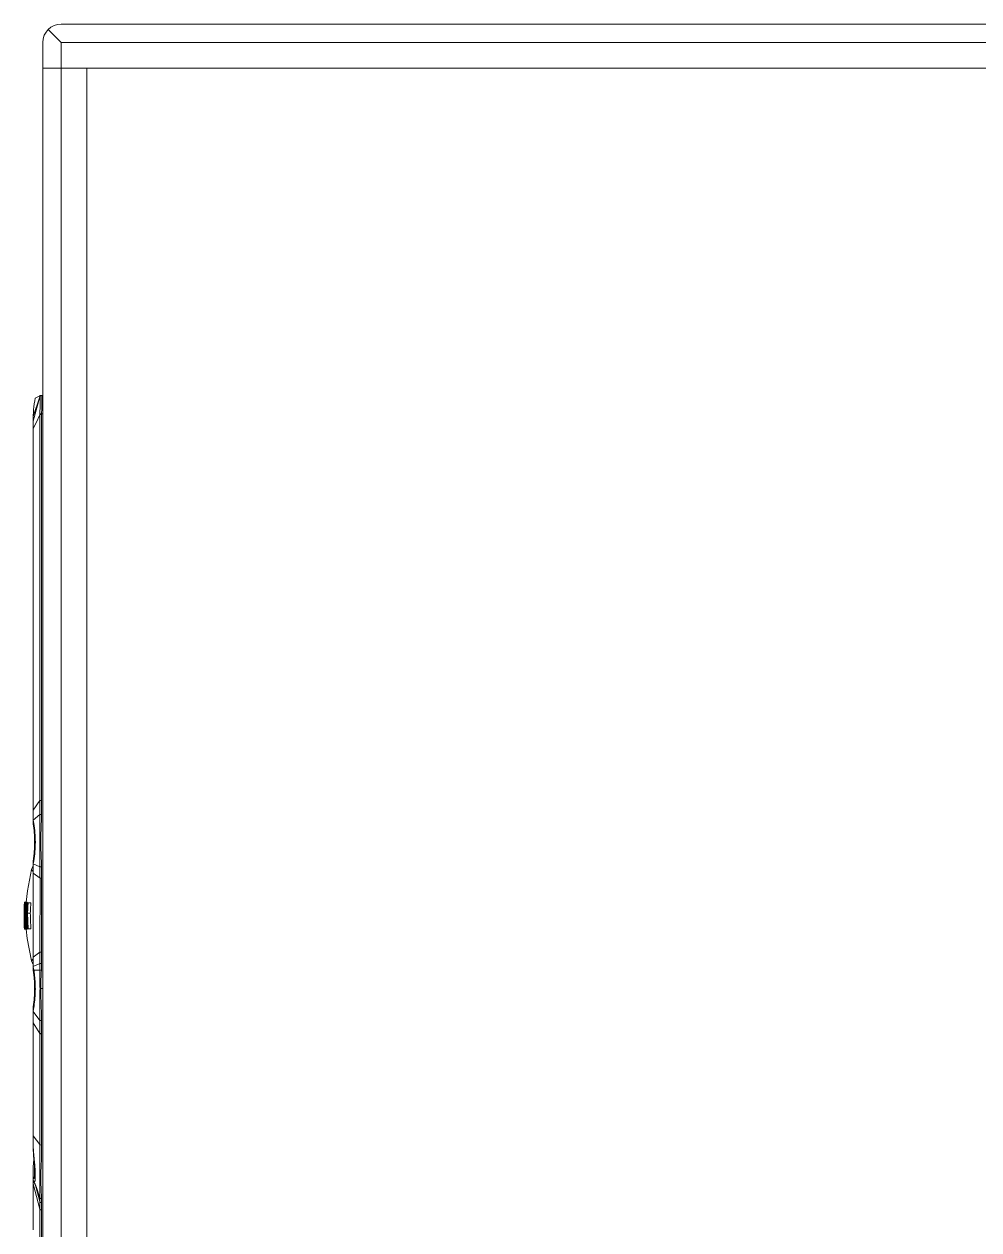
# Model space of a CAD drawing. Header units: millimetres. Extents: x 0 to 4009, y 0 to 2835.
# Drawn here: x 2607.1 to 2868, y 1337.6 to 1667.1 of the extents above; entities that cross this region are included whole.
import ezdxf

# ---------------------------------------------------------------- set-up
doc = ezdxf.new("R2010")
doc.units = ezdxf.units.MM
doc.layers.get('0').update_dxf_attribs({"lineweight": 13})

msp = doc.modelspace()

# ---------------------------------------------------------------- linework, layer by layer
for p, q in [((2617.27, 1662.12), (2613.74, 1665.65)), ((3119.27, 1667.12), (2617.27, 1667.12)), ((2612.27, 1662.12), (2612.27, 1655.12)), ((2617.27, 1655.12), (2617.27, 1662.12)), ((2617.27, 1662.12), (3119.27, 1662.12)), ((2612.27, 1655.12), (2612.27, 1109.12)), ((2612.27, 1655.12), (3124.27, 1655.12)), ((2617.27, 1109.12), (2617.27, 1655.12)), ((2624.27, 1109.12), (2624.27, 1655.12)), ((2611.47, 1565.28), (2609.57, 1558.61)), ((2609.6, 1559.92), (2611.46, 1565.3)), ((2611.47, 1565.57), (2610.2, 1564.92)), ((2611.47, 1565.28), (2610.82, 1563.01)), ((2611.47, 1565.28), (2610.91, 1563.32)), ((2611.43, 1565.38), (2611.46, 1565.3)), ((2611.46, 1565.3), (2611.47, 1565.28)), ((2611.57, 1565.61), (2611.47, 1565.57)), ((2611.56, 1565.6), (2611.47, 1565.57)), ((2611.47, 1565.57), (2611.47, 1565.57)), ((2611.63, 1565.62), (2611.56, 1565.6)), ((2611.64, 1565.62), (2611.57, 1565.61)), ((2611.66, 1565.62), (2611.63, 1565.62)), ((2611.67, 1565.62), (2611.64, 1565.62)), ((2611.68, 1565.62), (2611.66, 1565.62)), ((2611.92, 1565.64), (2611.67, 1565.62)), ((2611.69, 1565.63), (2611.68, 1565.62)), ((2611.69, 1565.63), (2611.68, 1565.62)), ((2611.69, 1565.63), (2611.69, 1565.63)), ((2611.69, 1565.63), (2611.69, 1565.63)), ((2611.71, 1565.63), (2611.71, 1565.63)), ((2611.75, 1565.63), (2611.71, 1565.63)), ((2611.76, 1565.63), (2611.76, 1565.63)), ((2611.87, 1565.63), (2611.87, 1565.63)), ((2611.9, 1565.64), (2611.89, 1565.64)), ((2611.89, 1565.64), (2611.9, 1565.64)), ((2611.92, 1565.64), (2611.91, 1565.64)), ((2611.93, 1565.64), (2612.27, 1565.66)), ((2609.57, 1557.35), (2609.57, 1558.61)), ((2611.47, 1560.32), (2610.4, 1558.19)), ((2611.47, 1560.62), (2611.93, 1560.62)), ((2611.47, 1560.62), (2611.47, 1560.42)), ((2611.47, 1560.42), (2611.93, 1560.42)), ((2611.47, 1511.59), (2611.47, 1560.32)), ((2612.27, 1560.62), (2611.93, 1560.62)), ((2611.93, 1560.42), (2611.93, 1454.92)), ((2609.57, 1557.35), (2609.57, 1556.53)), ((2609.57, 1556.62), (2609.57, 1557.35)), ((2609.89, 1557.19), (2609.57, 1556.55)), ((2609.57, 1451.63), (2609.57, 1556.55)), ((2610.4, 1558.19), (2609.89, 1557.19)), ((2611.47, 1454.93), (2611.47, 1511.59)), ((2611.47, 1454.93), (2609.57, 1452.35)), ((2611.47, 1454.92), (2611.93, 1454.92)), ((2609.64, 1449.57), (2611.45, 1451.14)), ((2611.45, 1451.14), (2611.89, 1451.13)), ((2609.57, 1448.92), (2609.57, 1449.57)), ((2609.8, 1448.66), (2609.64, 1449.57)), ((2609.57, 1438.32), (2609.6, 1438.5)), ((2609.57, 1437.64), (2609.57, 1438.32)), ((2609.63, 1437.64), (2609.78, 1438.47)), ((2609.63, 1437.64), (2611.45, 1436.8)), ((2611.45, 1436.8), (2611.89, 1436.81)), ((2609.17, 1436.08), (2609.42, 1435.73)), ((2609.42, 1435.73), (2609.57, 1435.57)), ((2609.57, 1436.22), (2609.57, 1435.76)), ((2609.57, 1435.76), (2609.57, 1435.52)), ((2609.57, 1435.52), (2609.57, 1435.12)), ((2609.57, 1435.12), (2609.57, 1412.13)), ((2609.57, 1435.12), (2611.48, 1433.69)), ((2611.47, 1413.55), (2611.48, 1433.69)), ((2611.48, 1433.69), (2611.93, 1433.69)), ((2611.93, 1433.69), (2611.93, 1413.55)), ((2607.2, 1426.77), (2607.22, 1427.09)), ((2607.22, 1427.09), (2607.22, 1427.14)), ((2607.96, 1427.14), (2607.22, 1427.14)), ((2607.29, 1426.97), (2607.27, 1426.97)), ((2607.42, 1427.11), (2607.42, 1427.14)), ((2607.42, 1426.82), (2607.42, 1427.11)), ((2607.53, 1426.97), (2607.59, 1426.97)), ((2607.63, 1426.97), (2607.68, 1426.97)), ((2607.72, 1426.97), (2607.8, 1426.97)), ((2607.84, 1426.97), (2608.02, 1426.97)), ((2608.07, 1426.97), (2609, 1426.97)), ((2607.14, 1424.16), (2607.14, 1424.2)), ((2607.14, 1424.16), (2607.14, 1424.2)), ((2607.15, 1425.75), (2607.16, 1425.85)), ((2607.19, 1424.16), (2607.19, 1424.27)), ((2607.21, 1426.1), (2607.22, 1426.14)), ((2607.22, 1425.84), (2607.21, 1425.67)), ((2607.22, 1425.8), (2607.21, 1425.67)), ((2607.22, 1425.84), (2607.22, 1425.8)), ((2607.23, 1423.46), (2607.23, 1423.69)), ((2607.27, 1424.66), (2607.27, 1424.61)), ((2607.3, 1425.7), (2607.3, 1425.67)), ((2607.38, 1424.6), (2607.38, 1424.68)), ((2607.41, 1424.6), (2607.38, 1424.6)), ((2607.39, 1425.54), (2607.4, 1425.84)), ((2607.4, 1425.93), (2607.42, 1426.57)), ((2607.4, 1425.84), (2607.4, 1425.93)), ((2607.41, 1424.35), (2607.41, 1424.27)), ((2607.41, 1424.35), (2607.41, 1424.27)), ((2607.51, 1424.27), (2607.44, 1424.27)), ((2607.46, 1426.18), (2607.46, 1426.13)), ((2607.49, 1426.07), (2607.49, 1426.18)), ((2607.49, 1426.07), (2607.49, 1426.18)), ((2607.55, 1426.18), (2607.55, 1426.07)), ((2607.56, 1426.18), (2607.55, 1426.07)), ((2607.63, 1423.86), (2607.63, 1423.46)), ((2607.64, 1426.17), (2607.66, 1426.44)), ((2607.65, 1423.86), (2607.64, 1424.68)), ((2607.65, 1423.46), (2607.65, 1423.86)), ((2607.68, 1424.63), (2607.68, 1424.68)), ((2607.68, 1424.63), (2607.69, 1424.68)), ((2607.7, 1423.46), (2607.71, 1423.04)), ((2607.72, 1423.04), (2607.72, 1423.46)), ((2608.08, 1424.19), (2608.83, 1424.19)), ((2608.08, 1424.19), (2608.09, 1423.95)), ((2607.15, 1421.15), (2607.15, 1421.22)), ((2607.16, 1421.06), (2607.15, 1421.15)), ((2607.19, 1421.05), (2607.18, 1421.23)), ((2607.19, 1421.1), (2607.18, 1421.23)), ((2607.19, 1421.05), (2607.19, 1421.1)), ((2607.21, 1421.23), (2607.22, 1421.06)), ((2607.21, 1421.23), (2607.22, 1421.1)), ((2607.22, 1421.1), (2607.22, 1421.06)), ((2607.37, 1422.64), (2607.41, 1422.64)), ((2607.42, 1420.4), (2607.39, 1421.55)), ((2607.44, 1422.97), (2607.5, 1422.97)), ((2607.55, 1422.21), (2607.55, 1422.26)), ((2607.55, 1422.21), (2607.55, 1422.26)), ((2607.6, 1422.3), (2607.6, 1422.21)), ((2607.6, 1422.3), (2607.6, 1422.21)), ((2607.64, 1422.21), (2607.64, 1422.28)), ((2607.64, 1422.21), (2607.64, 1422.28)), ((2607.68, 1422.28), (2607.69, 1422.21)), ((2607.68, 1422.28), (2607.68, 1422.21)), ((2608.01, 1422.2), (2608.07, 1422.2)), ((2607.21, 1419.93), (2607.2, 1420.14)), ((2607.22, 1419.76), (2607.21, 1419.93)), ((2607.22, 1419.76), (2607.22, 1419.81)), ((2607.22, 1419.76), (2607.98, 1419.76)), ((2607.41, 1419.79), (2607.42, 1419.76)), ((2607.53, 1419.93), (2607.59, 1419.93)), ((2607.63, 1419.93), (2607.68, 1419.93)), ((2607.72, 1419.93), (2607.8, 1419.93)), ((2607.84, 1419.93), (2608.02, 1419.93)), ((2607.98, 1419.77), (2607.98, 1419.76)), ((2608.07, 1419.93), (2609.02, 1419.93)), ((2609.57, 1411.66), (2609.17, 1411.15)), ((2611.47, 1413.55), (2609.57, 1412.13)), ((2609.57, 1412.13), (2609.57, 1411.67)), ((2609.63, 1409.6), (2611.45, 1410.44)), ((2611.45, 1410.44), (2611.89, 1410.43)), ((2611.47, 1413.55), (2611.93, 1413.55)), ((2609.57, 1408.92), (2609.57, 1409.6)), ((2609.74, 1408.99), (2609.63, 1409.6)), ((2609.81, 1408.59), (2611.44, 1408.62)), ((2610.02, 1403.62), (2610.2, 1403.62)), ((2611.48, 1403.62), (2611.68, 1403.62)), ((2611.68, 1403.62), (2612.27, 1403.62)), ((2609.57, 1398.32), (2609.57, 1362.73)), ((2609.59, 1397.32), (2611.46, 1394.83)), ((2609.57, 1394.2), (2611.47, 1391.29)), ((2611.47, 1360.98), (2611.47, 1391.29)), ((2611.93, 1391.23), (2611.93, 1360.75)), ((2609.57, 1363.35), (2611.47, 1360.98)), ((2609.57, 1362.73), (2609.57, 1361.68)), ((2609.57, 1337.62), (2609.57, 1352.11)), ((2609.58, 1352.11), (2609.57, 1352.08)), ((2609.57, 1352.08), (2609.57, 1351.76)), ((2609.58, 1352.1), (2609.58, 1352.11)), ((2609.61, 1351.68), (2609.58, 1352.1)), ((2609.57, 1350.52), (2609.57, 1350.18)), ((2609.57, 1350.18), (2611.47, 1343.28)), ((2610.12, 1350.12), (2611.47, 1345.34)), ((2610.27, 1349.76), (2610.3, 1349.69)), ((2610.3, 1349.69), (2610.33, 1349.61)), ((2610.33, 1349.61), (2610.36, 1349.55)), ((2610.36, 1349.55), (2610.38, 1349.48)), ((2610.38, 1349.48), (2610.4, 1349.43)), ((2610.39, 1349.44), (2611.46, 1346.39)), ((2611.47, 1343.28), (2611.47, 1345.34)), ((2611.93, 1345.03), (2611.93, 1330.6)), ((2611.47, 1330.96), (2611.47, 1343.28))]:
    msp.add_line(p, q)
for points in [[(2609.57, 1436.89), (2609.45, 1436.76), (2609.17, 1436.08)], [(2609.17, 1436.08), (2608.03, 1430.26), (2607.73, 1427.16)], [(2609.17, 1436.08), (2609.2, 1436.02), (2609.48, 1435.68)], [(2607.74, 1419.79), (2608, 1417.22), (2609.17, 1411.15)], [(2609.57, 1411.67), (2609.2, 1411.21), (2609.17, 1411.15)], [(2609.17, 1411.15), (2609.45, 1410.47), (2609.57, 1410.35)], [(2609.81, 1350.73), (2609.82, 1350.71), (2609.85, 1350.67), (2609.87, 1350.63), (2609.89, 1350.59), (2609.91, 1350.55), (2609.93, 1350.51), (2609.95, 1350.47), (2609.97, 1350.44), (2609.99, 1350.4), (2610.01, 1350.36), (2610.03, 1350.32), (2610.05, 1350.28), (2610.07, 1350.24), (2610.09, 1350.2), (2610.11, 1350.16), (2610.13, 1350.12), (2610.14, 1350.08), (2610.16, 1350.04), (2610.18, 1350), (2610.2, 1349.96), (2610.21, 1349.92), (2610.23, 1349.88), (2610.24, 1349.84), (2610.26, 1349.8), (2610.27, 1349.76)]]:
    msp.add_lwpolyline(points)
for centre, radius, start, end in [((2617.27, 1662.12), 5, 90, 180), ((2611.95, 1565.14), 0.5, 92.7612, 164.1216), ((2611.94, 1565.12), 0.518, 111.8702, 116.1018), ((2641.2, 1558.62), 31.63, 168.5103, 180.036), ((2639.03, 1559.27), 27.59, 177.598, 177.8273), ((2555.9, 1560.56), 56.03, 359.8553, 0.0566), ((2682.36, 1422.91), 75.26, 177.0608, 177.2649), ((2672.86, 1423.09), 65.75, 176.6166, 176.9949), ((2672.91, 1423.2), 65.75, 176.7115, 177.4366), ((2662.55, 1423.73), 55.38, 176.6459, 177.095), ((2661.76, 1423.87), 54.52, 176.7408, 177.197), ((2570.88, 1427.4), 36.55, 358.7107, 359.0901), ((2684.03, 1423.06), 76.64, 177.0757, 177.2858), ((2682.94, 1423.1), 75.51, 177.0639, 177.6654), ((2670.93, 1423.76), 63.42, 177.0967, 177.8157), ((2670.57, 1423.76), 63.03, 177.0829, 177.8078), ((2680.64, 1424.81), 72.95, 178.2987, 178.8137), ((2674.35, 1423.91), 66.62, 177.3643, 177.9268), ((2674.63, 1423.89), 66.86, 177.3594, 177.9212), ((2695.04, 1423.31), 87.22, 177.5914, 178.0244), ((2688.83, 1423.57), 80.95, 177.5929, 178.0604), ((2698.34, 1420.48), 90.41, 175.8814, 177.7345), ((2667.15, 1423.45), 60.01, 178.8952, 179.2875), ((2667.16, 1423.45), 60.02, 179.3217, 179.9918), ((2667.13, 1423.45), 59.99, 179.9917, 180.4719), ((2667.3, 1423.45), 60.16, 178.5842, 178.8952), ((2672.97, 1423.34), 65.86, 177.5466, 177.8178), ((2667.31, 1423.44), 60.19, 177.4674, 177.8806), ((2666.86, 1423.46), 59.72, 177.8777, 178.5853), ((2675.28, 1423.24), 68.17, 177.2634, 177.5465), ((2667.84, 1423.45), 60.67, 179.3285, 179.9915), ((2667.78, 1423.45), 60.61, 179.9923, 180.4609), ((2661.98, 1423.68), 54.86, 177.0132, 177.4665), ((2669.1, 1423.46), 61.91, 178.8894, 179.2504), ((2667.51, 1423.43), 60.36, 177.4631, 177.8751), ((2663.39, 1423.57), 56.2, 178.3721, 178.8856), ((2672.95, 1423.28), 65.77, 177.9182, 178.357), ((2672.24, 1423.22), 65.09, 177.0784, 177.4283), ((2667.37, 1423.46), 60.2, 177.4437, 177.7259), ((2668.29, 1423.44), 61.06, 179.3267, 179.5462), ((2644.71, 1423.63), 37.48, 179.5475, 179.9049), ((2731.5, 1423.45), 124.27, 179.9946, 180.1491), ((2659.81, 1423.45), 52.55, 179.3712, 180.0995), ((2658.27, 1423.47), 51.02, 178.7214, 179.2205), ((2659.18, 1423.45), 51.92, 179.2184, 179.3705), ((2669.58, 1423.42), 62.35, 177.5309, 177.9298), ((2655.82, 1423.53), 48.56, 178.0057, 178.6657), ((2652.34, 1423.65), 45.08, 177.429, 178.0094), ((2653.33, 1423.5), 46.05, 178.3308, 179.3838), ((2657.39, 1423.45), 50.11, 179.3775, 180.6009), ((2676.81, 1423.1), 69.59, 177.171, 177.5283), ((2641.38, 1424.19), 34.11, 176.1764, 177.4558), ((2627.64, 1425.11), 20.34, 175.4143, 176.1917), ((2728.29, 1422.74), 120.93, 178.675, 179.0805), ((2672.74, 1423.44), 65.34, 179.2754, 179.9872), ((2672.39, 1423.45), 64.99, 179.9935, 180.4279), ((2678.89, 1423.29), 71.49, 177.7203, 178.9439), ((2675.39, 1423.42), 67.99, 179.0028, 179.2175), ((2677.71, 1423.44), 70.27, 178.9871, 179.322), ((2673.44, 1423.52), 66.01, 177.7877, 178.9959), ((2666.62, 1423.79), 59.21, 177.4605, 177.6831), ((2692.86, 1422.66), 85.47, 177.2972, 177.4855), ((2680.93, 1423.34), 73.43, 177.8665, 178.9534), ((2673.39, 1423.49), 65.89, 178.9633, 179.3195), ((2681.51, 1423.45), 73.97, 179.0711, 179.994), ((2681.42, 1423.45), 73.88, 179.9936, 180.9219), ((2677.62, 1423.52), 70.08, 178.1208, 179.0786), ((2673.37, 1423.65), 65.83, 177.805, 178.1136), ((2678.83, 1423.44), 71.24, 179.2567, 179.9848), ((2677.67, 1423.45), 70.08, 179.9943, 180.9416), ((2686.79, 1423.26), 79.2, 177.8894, 179.1992), ((2683.47, 1423.45), 75.83, 179.9915, 180.8807), ((2680.68, 1424.68), 73.04, 180.9592, 181.8828), ((2681.66, 1424.77), 73.98, 179.2056, 180.0764), ((2684.47, 1424.8), 76.79, 180.1252, 180.9993), ((2682.35, 1424.77), 74.67, 178.8133, 179.2091), ((2684.57, 1423.45), 76.85, 179.1185, 179.992), ((2689.22, 1423.37), 81.5, 178.2918, 179.1155), ((2686.09, 1423.48), 78.36, 177.9238, 178.3023), ((2691.72, 1423.45), 83.95, 179.1828, 179.9951), ((2691.59, 1423.45), 83.83, 179.9947, 180.2434), ((2685.63, 1423.55), 77.87, 178.3302, 179.1923), ((2678.68, 1423.74), 70.91, 177.9199, 178.322), ((2689.61, 1423.45), 81.78, 179.1779, 179.5784), ((2689.61, 1423.45), 81.79, 179.5784, 180.2487), ((2691.81, 1423.41), 83.98, 178.02, 179.1727), ((2693.6, 1423.45), 85.72, 179.2157, 179.5978), ((2693.6, 1423.45), 85.72, 179.5978, 180.2373), ((2691.55, 1423.48), 83.67, 178.0643, 179.2203), ((2690.61, 1423.45), 82.67, 179.3422, 179.9941), ((2690.36, 1423.45), 82.41, 179.9965, 180.2478), ((2675.12, 1425.17), 67.04, 181.4665, 181.7731), ((2667.12, 1423.45), 59.98, 180.4719, 180.7753), ((2667.11, 1423.45), 59.97, 180.7753, 181.1167), ((2667.21, 1423.45), 60.07, 181.117, 182.1226), ((2674.72, 1423.63), 67.61, 182.1791, 182.7333), ((2670.63, 1423.45), 63.44, 180.45, 180.9699), ((2666.88, 1423.44), 59.74, 182.2859, 183.3678), ((2684.65, 1424.11), 77.55, 182.7351, 182.9345), ((2667.81, 1423.44), 60.63, 181.0051, 182.0933), ((2671.37, 1423.62), 64.2, 182.2883, 183.2963), ((2637.78, 1423.19), 30.55, 180.1339, 180.4467), ((2659.73, 1423.45), 52.47, 180.0986, 180.5352), ((2658.88, 1423.44), 51.62, 180.5349, 180.8226), ((2657.85, 1423.42), 50.59, 180.8225, 181.5096), ((2655.29, 1423.36), 48.04, 181.5134, 182.1503), ((2667.82, 1423.42), 60.59, 182.0756, 182.4865), ((2654.61, 1423.42), 47.33, 180.5963, 181.1483), ((2652.27, 1423.25), 45.01, 182.1543, 182.5758), ((2682.05, 1424.04), 74.83, 182.4834, 182.8161), ((2660.21, 1422.93), 52.96, 182.7833, 183.2536), ((2715.52, 1423.81), 108.16, 180.6216, 181.201), ((2672.3, 1423.45), 64.9, 180.428, 180.7145), ((2672.23, 1423.45), 64.82, 180.7145, 181.0152), ((2678.77, 1423.61), 71.37, 181.0477, 182.9539), ((2564.11, 1419.33), 43.32, 1.0615, 1.4037), ((2678.68, 1423.46), 71.25, 180.3967, 181.0038), ((2674.13, 1423.38), 66.69, 181.0083, 181.2301), ((2676.1, 1423.48), 68.67, 181.272, 182.9627), ((2675.77, 1423.45), 68.26, 180.4045, 181.0374), ((2678.13, 1423.49), 70.63, 181.0351, 181.2452), ((2676.74, 1423.42), 69.24, 181.2161, 182.8928), ((2674.3, 1423.3), 66.76, 180.9315, 182.8918), ((2687.85, 1423.68), 80.26, 181.0507, 182.6819), ((2684.32, 1423.52), 76.69, 180.9805, 182.6884), ((2683.57, 1424.78), 75.92, 181.9349, 183.6614), ((2683.33, 1423.34), 75.57, 180.1836, 182.5846), ((2691.88, 1423.48), 84.05, 180.2638, 182.4239), ((2691.49, 1423.42), 83.61, 180.2237, 182.3951), ((2700.81, 1425.66), 92.8, 181.5814, 183.5391), ((3171.66, 1404.1), 560.24, 179.3516, 179.538), ((2577.11, 1403.4), 33.11, 9.0138, 9.7157), ((2616.19, 1544.99), 136.45, 268.003, 268.1751), ((2617.27, 1352.33), 7.69, 184.8471, 185.3052), ((2592.6, 1353.2), 17.42, 0.074, 0.5173), ((2463.72, 1343.99), 147.76, 0.5222, 0.9312)]:
    msp.add_arc(centre, radius, start, end)
for points, knots in [([(2611.47, 1565.57), (2611.48, 1565.57), (2611.47, 1565.56), (2611.46, 1565.55), (2611.45, 1565.53), (2611.44, 1565.5), (2611.43, 1565.47), (2611.43, 1565.43), (2611.43, 1565.4), (2611.43, 1565.38)], [0, 0, 0, 0, 0.026223, 0.1054, 0.224323, 0.372392, 0.537172, 0.703596, 1, 1, 1, 1]), ([(2611.46, 1565.3), (2611.46, 1565.31), (2611.49, 1565.38), (2611.53, 1565.43), (2611.56, 1565.47)], [0, 0, 0, 0, 0.242076, 1, 1, 1, 1]), ([(2611.47, 1565.27), (2611.5, 1565.37), (2611.62, 1565.55), (2611.82, 1565.63), (2611.93, 1565.64)], [0, 0, 0, 0, 0.498171, 1, 1, 1, 1]), ([(2611.47, 1565.27), (2611.47, 1565.27), (2611.47, 1565.27), (2611.47, 1565.27), (2611.47, 1565.27)], [0, 0, 0, 0, 0.316758, 1, 1, 1, 1]), ([(2611.47, 1565.27), (2611.47, 1565.27), (2611.47, 1565.26), (2611.48, 1565.24), (2611.48, 1565.21), (2611.48, 1565.15), (2611.48, 1565.04), (2611.48, 1564.89), (2611.48, 1564.69), (2611.48, 1564.46), (2611.48, 1564.19), (2611.48, 1563.76), (2611.48, 1563.16), (2611.48, 1562.37), (2611.48, 1561.52), (2611.47, 1560.93), (2611.47, 1560.62)], [0, 0, 0, 0, 0.001909, 0.006147, 0.012709, 0.021577, 0.046151, 0.079705, 0.122015, 0.172626, 0.231026, 0.2967, 0.447496, 0.619268, 0.805764, 1, 1, 1, 1]), ([(2611.72, 1565.59), (2611.73, 1565.59), (2611.79, 1565.62), (2611.86, 1565.63), (2611.91, 1565.64)], [0, 0, 0, 0, 0.256496, 1, 1, 1, 1]), ([(2611.93, 1565.64), (2611.93, 1565.64), (2611.93, 1565.63), (2611.93, 1565.61), (2611.93, 1565.58), (2611.94, 1565.54), (2611.94, 1565.48), (2611.94, 1565.39), (2611.94, 1565.24), (2611.94, 1565.03), (2611.94, 1564.78), (2611.95, 1564.49), (2611.95, 1564.16), (2611.95, 1563.79), (2611.94, 1563.25), (2611.94, 1562.52), (2611.94, 1561.59), (2611.93, 1560.95), (2611.93, 1560.62)], [0, 0, 0, 0, 0.001285, 0.004908, 0.010911, 0.019285, 0.030018, 0.043092, 0.076124, 0.118048, 0.1685, 0.226971, 0.292875, 0.365604, 0.444427, 0.61728, 0.804969, 1, 1, 1, 1]), ([(2611.47, 1454.92), (2611.47, 1454.29), (2611.47, 1453.03), (2611.46, 1451.77), (2611.45, 1451.14)], [0, 0, 0, 0, 0.500089, 1, 1, 1, 1]), ([(2611.93, 1454.92), (2611.93, 1454.61), (2611.92, 1453.98), (2611.92, 1453.19), (2611.92, 1452.55), (2611.91, 1451.92), (2611.9, 1451.45), (2611.89, 1451.13)], [0, 0, 0, 0, 0.249999, 0.500005, 0.625003, 0.749994, 1, 1, 1, 1]), ([(2609.64, 1449.57), (2609.63, 1449.61), (2609.62, 1449.69), (2609.59, 1449.82), (2609.58, 1449.99), (2609.58, 1450.23), (2609.57, 1450.53), (2609.57, 1451), (2609.57, 1451.38), (2609.57, 1451.63)], [0, 0, 0, 0, 0.0566, 0.111552, 0.193499, 0.31121, 0.45731, 0.62537, 1, 1, 1, 1]), ([(2611.45, 1436.8), (2611.44, 1437.4), (2611.41, 1438.59), (2611.43, 1440.38), (2611.47, 1442.18), (2611.48, 1443.97), (2611.46, 1445.76), (2611.42, 1447.56), (2611.41, 1449.35), (2611.43, 1450.54), (2611.45, 1451.14)], [0, 0, 0, 0, 0.125065, 0.249922, 0.374897, 0.499999, 0.625084, 0.750036, 0.874919, 1, 1, 1, 1]), ([(2611.89, 1436.81), (2611.88, 1437.41), (2611.85, 1438.6), (2611.78, 1440.39), (2611.69, 1442.18), (2611.66, 1443.97), (2611.72, 1445.76), (2611.82, 1448.15), (2611.87, 1449.94), (2611.89, 1451.13)], [0, 0, 0, 0, 0.125148, 0.250223, 0.375123, 0.499947, 0.62481, 0.74978, 1, 1, 1, 1]), ([(2609.6, 1438.5), (2609.64, 1438.77), (2609.75, 1439.49), (2609.9, 1440.8), (2609.99, 1442.15), (2610.02, 1443.36), (2610.02, 1444.3), (2609.98, 1445.22), (2609.92, 1446.09), (2609.86, 1446.77), (2609.81, 1447.26), (2609.77, 1447.59), (2609.73, 1447.89), (2609.69, 1448.15), (2609.66, 1448.38), (2609.63, 1448.54), (2609.61, 1448.65), (2609.6, 1448.72), (2609.59, 1448.78), (2609.59, 1448.83), (2609.58, 1448.87), (2609.58, 1448.89), (2609.57, 1448.91), (2609.57, 1448.91), (2609.57, 1448.92), (2609.57, 1448.92), (2609.57, 1448.92)], [0, 0, 0, 0, 0.078428, 0.209412, 0.376002, 0.466321, 0.557472, 0.646406, 0.730302, 0.806674, 0.841239, 0.872959, 0.901596, 0.926949, 0.948818, 0.967015, 0.97468, 0.981358, 0.98703, 0.991683, 0.995313, 0.997913, 0.998825, 0.999477, 0.999869, 1, 1, 1, 1]), ([(2609.78, 1438.47), (2610.05, 1440.14), (2610.35, 1443.55), (2610.07, 1446.97), (2609.8, 1448.66)], [0, 0, 0, 0, 0.496595, 1, 1, 1, 1]), ([(2609.63, 1437.64), (2609.62, 1437.58), (2609.6, 1437.49), (2609.59, 1437.34), (2609.58, 1437.1), (2609.57, 1436.73), (2609.57, 1436.4), (2609.57, 1436.22)], [0, 0, 0, 0, 0.121996, 0.204108, 0.316277, 0.617879, 1, 1, 1, 1]), ([(2611.45, 1436.8), (2611.46, 1436.02), (2611.47, 1434.99), (2611.47, 1433.95), (2611.47, 1433.69)], [0, 0, 0, 0, 0.749603, 1, 1, 1, 1]), ([(2611.89, 1436.81), (2611.9, 1436.55), (2611.92, 1436.03), (2611.92, 1435.25), (2611.92, 1434.47), (2611.92, 1433.95), (2611.93, 1433.69)], [0, 0, 0, 0, 0.250004, 0.5, 0.75, 1, 1, 1, 1]), ([(2607.42, 1427.14), (2607.41, 1427.14), (2607.41, 1427.13), (2607.41, 1427.11), (2607.4, 1427.08), (2607.4, 1427.04), (2607.39, 1426.98), (2607.38, 1426.88), (2607.37, 1426.8), (2607.37, 1426.74)], [0, 0, 0, 0, 0.017405, 0.062341, 0.137204, 0.243391, 0.38202, 0.554116, 1, 1, 1, 1]), ([(2607.66, 1426.44), (2607.66, 1426.53), (2607.65, 1426.71), (2607.67, 1426.88), (2607.68, 1426.97)], [0, 0, 0, 0, 0.499999, 1, 1, 1, 1]), ([(2607.7, 1427.22), (2607.7, 1427.22), (2607.69, 1427.21), (2607.68, 1427.19), (2607.68, 1427.17), (2607.68, 1427.15)], [0, 0, 0, 0, 0.085925, 0.272145, 1, 1, 1, 1]), ([(2607.96, 1427.14), (2607.96, 1427.14), (2607.96, 1427.12), (2607.97, 1427.09), (2607.97, 1427.04), (2607.97, 1427), (2607.97, 1426.97)], [0, 0, 0, 0, 0.066385, 0.247324, 0.556434, 1, 1, 1, 1]), ([(2608, 1426.31), (2608, 1426.36), (2608.01, 1426.46), (2608.01, 1426.6), (2608, 1426.76), (2608.02, 1426.89), (2608.02, 1426.97)], [0, 0, 0, 0, 0.250039, 0.437482, 0.625028, 1, 1, 1, 1]), ([(2608.01, 1424.05), (2608.01, 1424.54), (2608.02, 1425.51), (2608.05, 1426.48), (2608.07, 1426.97)], [0, 0, 0, 0, 0.5, 1, 1, 1, 1]), ([(2608.08, 1424.19), (2608.1, 1424.65), (2608.15, 1425.58), (2608.21, 1426.51), (2608.24, 1426.97)], [0, 0, 0, 0, 0.499905, 1, 1, 1, 1]), ([(2608.83, 1424.19), (2608.85, 1424.65), (2608.89, 1425.58), (2608.96, 1426.51), (2609, 1426.97)], [0, 0, 0, 0, 0.499872, 1, 1, 1, 1]), ([(2607.3, 1424.84), (2607.3, 1424.91), (2607.31, 1425.05), (2607.31, 1425.25), (2607.32, 1425.43), (2607.33, 1425.58), (2607.34, 1425.69), (2607.34, 1425.76), (2607.35, 1425.8), (2607.35, 1425.82), (2607.35, 1425.83), (2607.35, 1425.84), (2607.35, 1425.84)], [0, 0, 0, 0, 0.219282, 0.420495, 0.598614, 0.747955, 0.862177, 0.940113, 0.96635, 0.984793, 0.995817, 1, 1, 1, 1]), ([(2607.35, 1425.84), (2607.36, 1425.84), (2607.36, 1425.83), (2607.36, 1425.81), (2607.36, 1425.78), (2607.36, 1425.75), (2607.36, 1425.7), (2607.36, 1425.62), (2607.36, 1425.49), (2607.36, 1425.31), (2607.36, 1425.09), (2607.35, 1424.86), (2607.35, 1424.69), (2607.35, 1424.6)], [0, 0, 0, 0, 0.004713, 0.017919, 0.039696, 0.069958, 0.108594, 0.155434, 0.272948, 0.420682, 0.594811, 0.79031, 1, 1, 1, 1]), ([(2607.64, 1424.68), (2607.64, 1424.54), (2607.63, 1424.27), (2607.64, 1424), (2607.63, 1423.86)], [0, 0, 0, 0, 0.5, 1, 1, 1, 1]), ([(2608.09, 1423.95), (2608.09, 1423.86), (2608.08, 1423.7), (2608.09, 1423.54), (2608.09, 1423.46)], [0, 0, 0, 0, 0.499944, 1, 1, 1, 1]), ([(2609.02, 1419.93), (2608.98, 1420.64), (2608.89, 1422.06), (2608.85, 1423.48), (2608.83, 1424.19)], [0, 0, 0, 0, 0.500072, 1, 1, 1, 1]), ([(2607.35, 1421.06), (2607.35, 1421.06), (2607.35, 1421.07), (2607.35, 1421.09), (2607.34, 1421.12), (2607.34, 1421.16), (2607.34, 1421.21), (2607.33, 1421.31), (2607.32, 1421.46), (2607.31, 1421.67), (2607.3, 1421.91), (2607.29, 1422.18), (2607.29, 1422.37), (2607.29, 1422.47)], [0, 0, 0, 0, 0.004452, 0.016853, 0.037147, 0.0656, 0.103122, 0.150268, 0.271999, 0.424611, 0.601129, 0.795054, 1, 1, 1, 1]), ([(2607.3, 1421.22), (2607.31, 1421.14), (2607.32, 1420.86), (2607.34, 1420.57), (2607.35, 1420.37)], [0, 0, 0, 0, 0.282661, 1, 1, 1, 1]), ([(2607.34, 1422.64), (2607.35, 1422.54), (2607.35, 1422.34), (2607.35, 1422.04), (2607.36, 1421.77), (2607.36, 1421.53), (2607.36, 1421.35), (2607.36, 1421.24), (2607.36, 1421.18), (2607.36, 1421.13), (2607.36, 1421.09), (2607.36, 1421.08), (2607.36, 1421.06), (2607.35, 1421.06)], [0, 0, 0, 0, 0.194377, 0.382836, 0.559711, 0.715509, 0.839261, 0.88798, 0.928068, 0.959556, 0.982106, 0.995376, 1, 1, 1, 1]), ([(2607.35, 1420.37), (2607.36, 1420.24), (2607.38, 1420.05), (2607.39, 1419.86), (2607.41, 1419.79)], [0, 0, 0, 0, 0.659687, 1, 1, 1, 1]), ([(2607.71, 1423.04), (2607.71, 1422.9), (2607.7, 1422.63), (2607.72, 1422.35), (2607.73, 1422.21)], [0, 0, 0, 0, 0.49993, 1, 1, 1, 1]), ([(2608.01, 1422.2), (2608.02, 1422.27), (2608.02, 1422.42), (2608.02, 1422.65), (2608.02, 1422.87), (2608.04, 1423.02), (2608.04, 1423.1)], [0, 0, 0, 0, 0.250032, 0.499974, 0.749898, 1, 1, 1, 1]), ([(2608.07, 1419.93), (2608.06, 1420.31), (2608.03, 1421.06), (2608.02, 1421.82), (2608.01, 1422.2)], [0, 0, 0, 0, 0.5, 1, 1, 1, 1]), ([(2608.25, 1419.93), (2608.22, 1420.46), (2608.16, 1421.51), (2608.12, 1422.57), (2608.11, 1423.1)], [0, 0, 0, 0, 0.500056, 1, 1, 1, 1]), ([(2607.42, 1419.76), (2607.42, 1419.76), (2607.42, 1419.77), (2607.42, 1419.78), (2607.42, 1419.81), (2607.43, 1419.85), (2607.43, 1419.91), (2607.43, 1420), (2607.42, 1420.08), (2607.42, 1420.14)], [0, 0, 0, 0, 0.016443, 0.059724, 0.133165, 0.238816, 0.377745, 0.550728, 1, 1, 1, 1]), ([(2607.99, 1419.92), (2607.99, 1419.88), (2607.99, 1419.83), (2607.99, 1419.78), (2607.98, 1419.77)], [0, 0, 0, 0, 0.669099, 1, 1, 1, 1]), ([(2607.98, 1419.76), (2607.98, 1419.76), (2607.98, 1419.76), (2607.98, 1419.76), (2607.98, 1419.76)], [0, 0, 0, 0, 0.533574, 1, 1, 1, 1]), ([(2609.57, 1411.67), (2609.57, 1411.42), (2609.57, 1411.05), (2609.57, 1410.58), (2609.58, 1410.28), (2609.58, 1410.03), (2609.59, 1409.85), (2609.61, 1409.71), (2609.63, 1409.64), (2609.63, 1409.6)], [0, 0, 0, 0, 0.368232, 0.534272, 0.679664, 0.799398, 0.888821, 0.947035, 1, 1, 1, 1]), ([(2611.47, 1413.55), (2611.47, 1413.29), (2611.47, 1412.25), (2611.46, 1411.22), (2611.45, 1410.44)], [0, 0, 0, 0, 0.25039, 1, 1, 1, 1]), ([(2611.85, 1408.6), (2611.85, 1408.76), (2611.87, 1409.02), (2611.88, 1409.4), (2611.87, 1409.74), (2611.88, 1410.09), (2611.89, 1410.32), (2611.89, 1410.43)], [0, 0, 0, 0, 0.250027, 0.437481, 0.625009, 0.812486, 1, 1, 1, 1]), ([(2611.89, 1410.43), (2611.9, 1410.69), (2611.92, 1411.34), (2611.92, 1412.38), (2611.92, 1413.16), (2611.93, 1413.55)], [0, 0, 0, 0, 0.250007, 0.625, 1, 1, 1, 1]), ([(2609.57, 1408.92), (2609.57, 1408.92), (2609.57, 1408.92), (2609.57, 1408.91), (2609.57, 1408.9), (2609.58, 1408.89), (2609.58, 1408.86), (2609.59, 1408.81), (2609.6, 1408.76), (2609.61, 1408.69), (2609.62, 1408.6), (2609.64, 1408.47), (2609.67, 1408.28), (2609.71, 1408.01), (2609.75, 1407.7), (2609.8, 1407.35), (2609.84, 1406.97), (2609.9, 1406.4), (2609.96, 1405.62), (2610.01, 1404.64), (2610.02, 1403.96), (2610.02, 1403.62)], [0, 0, 0, 0, 0.000307, 0.001225, 0.002754, 0.004889, 0.010973, 0.019458, 0.030326, 0.043556, 0.059108, 0.076932, 0.119187, 0.169904, 0.228555, 0.294547, 0.367265, 0.445986, 0.61842, 0.805549, 1, 1, 1, 1]), ([(2609.81, 1408.59), (2609.86, 1408.26), (2610.1, 1406.61), (2610.2, 1404.95), (2610.2, 1403.62)], [0, 0, 0, 0, 0.201951, 1, 1, 1, 1]), ([(2611.48, 1403.62), (2611.46, 1404.03), (2611.46, 1404.66), (2611.45, 1405.49), (2611.44, 1406.33), (2611.43, 1407.37), (2611.43, 1408.2), (2611.44, 1408.62)], [0, 0, 0, 0, 0.250184, 0.375224, 0.500198, 0.750073, 1, 1, 1, 1]), ([(2611.68, 1403.62), (2611.67, 1404.45), (2611.75, 1406.11), (2611.82, 1407.77), (2611.85, 1408.6)], [0, 0, 0, 0, 0.499491, 1, 1, 1, 1]), ([(2609.57, 1398.32), (2609.57, 1398.32), (2609.57, 1398.33), (2609.58, 1398.35), (2609.59, 1398.38), (2609.6, 1398.42), (2609.61, 1398.48), (2609.62, 1398.55), (2609.63, 1398.63), (2609.66, 1398.77), (2609.69, 1398.96), (2609.72, 1399.23), (2609.77, 1399.53), (2609.81, 1399.88), (2609.85, 1400.27), (2609.91, 1400.84), (2609.96, 1401.61), (2610.01, 1402.6), (2610.02, 1403.27), (2610.02, 1403.62)], [0, 0, 0, 0, 0.00132, 0.005049, 0.011187, 0.019719, 0.030625, 0.043885, 0.059461, 0.0773, 0.119566, 0.170268, 0.228886, 0.294836, 0.367508, 0.446185, 0.618541, 0.805607, 1, 1, 1, 1]), ([(2609.85, 1398.76), (2609.96, 1399.48), (2610.14, 1401.09), (2610.21, 1402.72), (2610.21, 1403.62)], [0, 0, 0, 0, 0.447707, 1, 1, 1, 1]), ([(2611.46, 1394.83), (2611.46, 1395.56), (2611.44, 1397.02), (2611.43, 1399.95), (2611.46, 1402.15), (2611.48, 1403.62)], [0, 0, 0, 0, 0.249074, 0.498614, 1, 1, 1, 1]), ([(2611.91, 1394.79), (2611.9, 1395.53), (2611.87, 1397), (2611.81, 1399.2), (2611.71, 1401.41), (2611.68, 1402.88), (2611.68, 1403.62)], [0, 0, 0, 0, 0.249598, 0.499631, 0.749834, 1, 1, 1, 1]), ([(2609.57, 1395.75), (2609.57, 1396.06), (2609.57, 1396.5), (2609.58, 1397.03), (2609.58, 1397.24), (2609.59, 1397.32)], [0, 0, 0, 0, 0.603367, 0.836076, 1, 1, 1, 1]), ([(2609.59, 1397.32), (2609.59, 1397.36), (2609.6, 1397.43), (2609.63, 1397.55), (2609.66, 1397.67), (2609.71, 1397.91), (2609.77, 1398.28), (2609.82, 1398.58), (2609.85, 1398.76)], [0, 0, 0, 0, 0.084783, 0.149127, 0.238056, 0.354999, 0.643474, 1, 1, 1, 1]), ([(2611.46, 1394.83), (2611.47, 1393.94), (2611.47, 1392.76), (2611.47, 1391.58), (2611.47, 1391.29)], [0, 0, 0, 0, 0.750291, 1, 1, 1, 1]), ([(2611.46, 1394.83), (2611.48, 1394.82), (2611.54, 1394.81), (2611.69, 1394.79), (2611.82, 1394.79), (2611.91, 1394.79)], [0, 0, 0, 0, 0.149182, 0.382798, 1, 1, 1, 1]), ([(2611.93, 1391.23), (2611.93, 1391.52), (2611.93, 1392.27), (2611.93, 1393.45), (2611.92, 1394.35), (2611.91, 1394.79)], [0, 0, 0, 0, 0.249292, 0.624147, 1, 1, 1, 1]), ([(2611.47, 1391.29), (2611.49, 1391.28), (2611.55, 1391.26), (2611.65, 1391.24), (2611.78, 1391.23), (2611.88, 1391.23), (2611.93, 1391.23)], [0, 0, 0, 0, 0.14954, 0.37979, 0.672379, 1, 1, 1, 1]), ([(2609.57, 1361.68), (2609.58, 1361.56), (2609.58, 1361.13), (2609.59, 1360.71), (2609.61, 1360.39)], [0, 0, 0, 0, 0.267285, 1, 1, 1, 1]), ([(2611.47, 1360.98), (2611.47, 1360.3), (2611.47, 1358.95), (2611.44, 1356.94), (2611.42, 1355.28), (2611.44, 1353.98), (2611.46, 1353.03), (2611.48, 1352.11), (2611.47, 1350.94), (2611.42, 1349.56), (2611.43, 1347.95), (2611.45, 1346.91), (2611.46, 1346.39)], [0, 0, 0, 0, 0.139455, 0.277446, 0.41334, 0.480283, 0.545785, 0.609103, 0.67008, 0.785069, 0.89412, 1, 1, 1, 1]), ([(2611.47, 1360.98), (2611.51, 1360.91), (2611.66, 1360.8), (2611.83, 1360.76), (2611.93, 1360.76)], [0, 0, 0, 0, 0.434523, 1, 1, 1, 1]), ([(2610.02, 1353.35), (2610.01, 1353.94), (2609.95, 1355.22), (2609.79, 1357.15), (2609.63, 1359.06), (2609.57, 1360.29), (2609.57, 1360.85)], [0, 0, 0, 0, 0.235577, 0.508309, 0.776753, 1, 1, 1, 1]), ([(2609.61, 1360.39), (2609.63, 1360.13), (2609.66, 1359.59), (2609.75, 1358.6), (2609.86, 1357.42), (2610.03, 1355.68), (2610.14, 1354.38), (2610.18, 1353.54)], [0, 0, 0, 0, 0.114518, 0.238572, 0.433143, 0.63103, 1, 1, 1, 1]), ([(2611.9, 1346.14), (2611.88, 1346.67), (2611.84, 1347.76), (2611.77, 1349.44), (2611.7, 1350.87), (2611.68, 1352.06), (2611.7, 1353.28), (2611.77, 1354.52), (2611.83, 1355.78), (2611.88, 1357.08), (2611.91, 1358.74), (2611.92, 1360.07), (2611.93, 1360.75)], [0, 0, 0, 0, 0.109951, 0.22456, 0.343687, 0.404796, 0.466896, 0.594187, 0.659377, 0.725572, 0.860913, 1, 1, 1, 1]), ([(2609.79, 1357.1), (2609.74, 1356.43), (2609.63, 1355.19), (2609.57, 1353.94), (2609.57, 1353.36)], [0, 0, 0, 0, 0.536484, 1, 1, 1, 1]), ([(2609.57, 1353.36), (2609.57, 1353.05), (2609.58, 1352.63), (2609.63, 1352.13), (2609.67, 1351.94), (2609.69, 1351.85)], [0, 0, 0, 0, 0.609407, 0.833816, 1, 1, 1, 1]), ([(2609.81, 1350.73), (2609.79, 1350.77), (2609.74, 1350.88), (2609.66, 1351.18), (2609.63, 1351.43), (2609.62, 1351.62)], [0, 0, 0, 0, 0.156363, 0.373501, 1, 1, 1, 1]), ([(2609.69, 1351.85), (2609.7, 1351.82), (2609.71, 1351.77), (2609.74, 1351.7), (2609.78, 1351.65), (2609.81, 1351.65)], [0, 0, 0, 0, 0.384495, 0.673921, 1, 1, 1, 1]), ([(2609.81, 1351.65), (2609.82, 1351.65), (2609.85, 1351.67), (2609.87, 1351.71), (2609.9, 1351.78), (2609.93, 1351.9), (2609.96, 1352.07), (2609.99, 1352.3), (2610.01, 1352.68), (2610.02, 1353), (2610.02, 1353.22)], [0, 0, 0, 0, 0.030676, 0.054292, 0.084674, 0.166933, 0.278412, 0.4186, 0.586614, 1, 1, 1, 1]), ([(2610.2, 1352.27), (2610.2, 1352.12), (2610.19, 1351.85), (2610.17, 1351.47), (2610.13, 1351.16), (2610.08, 1350.93), (2610.03, 1350.77), (2609.98, 1350.7), (2609.95, 1350.66), (2609.91, 1350.65), (2609.87, 1350.66), (2609.84, 1350.69), (2609.82, 1350.72), (2609.81, 1350.73)], [0, 0, 0, 0, 0.243172, 0.450947, 0.621809, 0.754423, 0.847951, 0.880737, 0.905605, 0.925263, 0.944596, 0.968583, 1, 1, 1, 1]), ([(2610.18, 1353.54), (2610.18, 1353.42), (2610.2, 1353), (2610.21, 1352.58), (2610.2, 1352.27)], [0, 0, 0, 0, 0.270224, 1, 1, 1, 1]), ([(2611.46, 1346.39), (2611.49, 1346.32), (2611.63, 1346.18), (2611.81, 1346.14), (2611.9, 1346.14)], [0, 0, 0, 0, 0.469497, 1, 1, 1, 1]), ([(2611.47, 1345.34), (2611.5, 1345.26), (2611.64, 1345.11), (2611.83, 1345.05), (2611.93, 1345.05)], [0, 0, 0, 0, 0.469135, 1, 1, 1, 1]), ([(2611.9, 1346.14), (2611.91, 1346.04), (2611.92, 1345.81), (2611.91, 1345.44), (2611.92, 1345.17), (2611.93, 1345.03)], [0, 0, 0, 0, 0.253337, 0.628736, 1, 1, 1, 1]), ([(2611.47, 1343.28), (2611.5, 1343.19), (2611.64, 1343.03), (2611.83, 1342.98), (2611.93, 1342.97)], [0, 0, 0, 0, 0.474761, 1, 1, 1, 1])]:
    msp.add_open_spline(points, degree=3, knots=knots)
for points in [[(2611.56, 1565.47), (2611.6, 1565.52), (2611.66, 1565.56), (2611.72, 1565.59)], [(2611.91, 1565.64), (2611.91, 1565.64), (2611.91, 1565.64), (2611.91, 1565.64)], [(2608, 1426.31), (2607.98, 1425.67), (2607.96, 1425.03), (2607.95, 1424.4)], [(2607.73, 1422.21), (2607.73, 1422.35), (2607.72, 1422.63), (2607.72, 1422.9), (2607.72, 1423.04)], [(2607.95, 1423.09), (2607.95, 1422.04), (2607.98, 1420.98), (2608.02, 1419.93)]]:
    msp.add_open_spline(points, degree=3)

doc.saveas('drawing.dxf')
